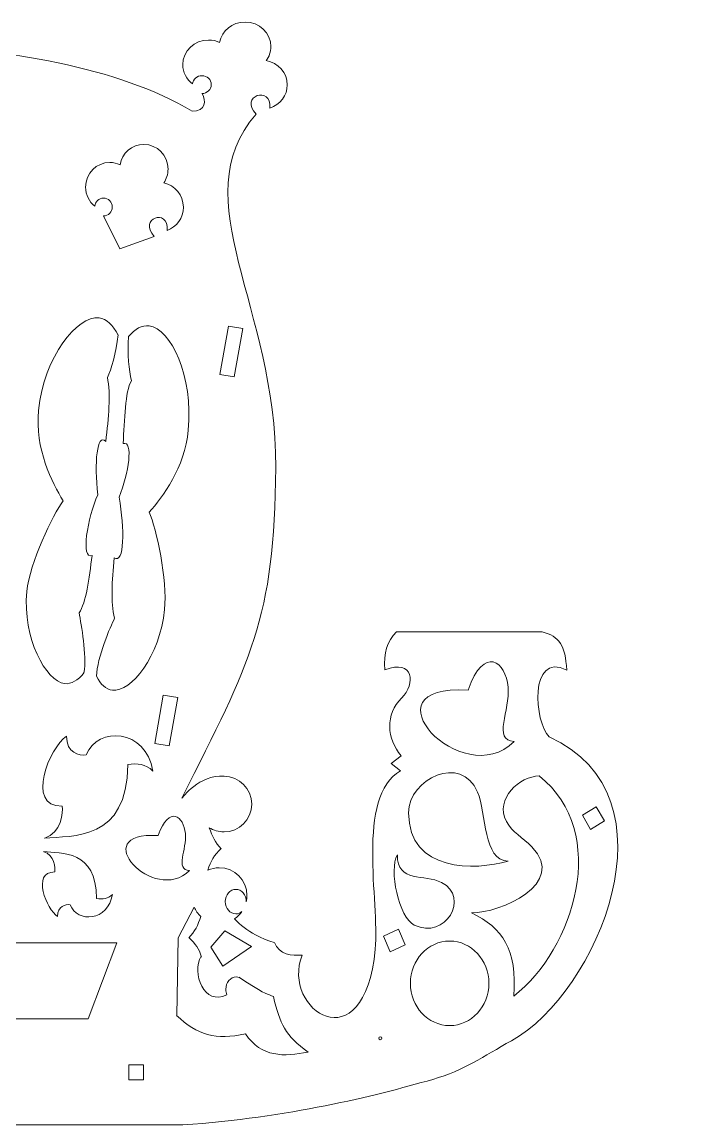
# Model space of a CAD drawing. Header units: centimetres. Extents: x 8.7 to 91.8, y -28.3 to 31.3.
# Drawn here: x 42.71 to 56.13, y 6.75 to 29.2 of the extents above; entities that cross this region are included whole.
import ezdxf

# ---------------------------------------------------------------- set-up
doc = ezdxf.new("R2010")
doc.units = ezdxf.units.CM
doc.header["$MEASUREMENT"] = 0
doc.layers.add('layer 1', color=7, linetype='Continuous')

msp = doc.modelspace()

# ---------------------------------------------------------------- linework, layer by layer
at = {"layer": 'layer 1', "color": 250, "lineweight": 9}
for points, knots in [([(46.73475, 28.78676), (46.77802, 29.02162), (46.99344, 29.20014), (47.25253, 29.20014), (47.25253, 29.20014), (47.54286, 29.20014), (47.77826, 28.97606), (47.77826, 28.69972), (47.77826, 28.69972), (47.77826, 28.59421), (47.74394, 28.49629), (47.68532, 28.41555)], [0, 0, 0, 0, 0.25, 0.25, 0.25, 0.25, 0.5, 0.5, 0.5, 0.5, 1, 1, 1, 1]), ([(46.18462, 27.94162), (46.06343, 28.03334), (45.98574, 28.17495), (45.98574, 28.33366), (45.98574, 28.33366), (45.98574, 28.60999), (46.22114, 28.83407), (46.51144, 28.83407), (46.51144, 28.83407), (46.59127, 28.83407), (46.66698, 28.81709), (46.73475, 28.78678)], [0, 0, 0, 0, 0.25, 0.25, 0.25, 0.25, 0.5, 0.5, 0.5, 0.5, 1, 1, 1, 1]), ([(47.68532, 28.41555), (47.92863, 28.37171), (48.1127, 28.1682), (48.1127, 27.92391), (48.1127, 27.92391), (48.1127, 27.70509), (47.96508, 27.51899), (47.75941, 27.45102)], [0, 0, 0, 0, 0.33333333, 0.33333333, 0.33333333, 0.33333333, 1, 1, 1, 1]), ([(46.37484, 27.74576), (46.48021, 27.74576), (46.56567, 27.82698), (46.56567, 27.92713), (46.56567, 27.92713), (46.56567, 28.02727), (46.48021, 28.10849), (46.37484, 28.10849), (46.37484, 28.10849), (46.27467, 28.10849), (46.19247, 28.03502), (46.18465, 27.94166)], [0, 0, 0, 0, 0.25, 0.25, 0.25, 0.25, 0.5, 0.5, 0.5, 0.5, 1, 1, 1, 1]), ([(47.47775, 27.32605), (45.97464, 25.5841), (47.89737, 23.40636), (47.87657, 20.13763), (47.87657, 20.13763), (47.8568, 17.03288), (47.36484, 16.19194), (45.96692, 13.40713)], [0, 0, 0, 0, 0.33333333, 0.33333333, 0.33333333, 0.33333333, 1, 1, 1, 1]), ([(44.70851, 26.29609), (44.74898, 26.53096), (44.95048, 26.70948), (45.19283, 26.70948), (45.19283, 26.70948), (45.46439, 26.70948), (45.68458, 26.48539), (45.68458, 26.20906), (45.68458, 26.20906), (45.68458, 26.10355), (45.65248, 26.00562), (45.59764, 25.92489)], [0, 0, 0, 0, 0.25, 0.25, 0.25, 0.25, 0.5, 0.5, 0.5, 0.5, 1, 1, 1, 1]), ([(44.19394, 25.45095), (44.08057, 25.54267), (44.00791, 25.68428), (44.00791, 25.84299), (44.00791, 25.84299), (44.00791, 26.11932), (44.22809, 26.34341), (44.49963, 26.34341), (44.49963, 26.34341), (44.57431, 26.34341), (44.64512, 26.32642), (44.70851, 26.29611)], [0, 0, 0, 0, 0.25, 0.25, 0.25, 0.25, 0.5, 0.5, 0.5, 0.5, 1, 1, 1, 1]), ([(45.59764, 25.92489), (45.82523, 25.88105), (45.9974, 25.67754), (45.9974, 25.43324), (45.9974, 25.43324), (45.9974, 25.21443), (45.85932, 25.02832), (45.66695, 24.96036)], [0, 0, 0, 0, 0.33333333, 0.33333333, 0.33333333, 0.33333333, 1, 1, 1, 1]), ([(44.37187, 25.2551), (44.47042, 25.2551), (44.55036, 25.33632), (44.55036, 25.43646), (44.55036, 25.43646), (44.55036, 25.53661), (44.47042, 25.61783), (44.37187, 25.61783), (44.37187, 25.61783), (44.27816, 25.61783), (44.20128, 25.54435), (44.19396, 25.451)], [0, 0, 0, 0, 0.25, 0.25, 0.25, 0.25, 0.5, 0.5, 0.5, 0.5, 1, 1, 1, 1]), ([(44.37186, 25.25509), (44.37186, 25.25509), (44.70644, 24.58388), (44.70644, 24.58388), (44.70644, 24.58388), (44.70644, 24.58388), (45.40349, 24.83538), (45.40349, 24.83538)], [0, 0, 0, 0, 0.33333333, 0.33333333, 0.33333333, 0.33333333, 1, 1, 1, 1]), ([(44.66677, 22.83123), (44.5648, 23.03324), (44.43351, 23.15877), (44.28151, 23.17757), (44.28151, 23.17757), (43.84479, 23.23159), (43.15755, 22.39386), (43.04846, 21.29509), (43.04846, 21.29509), (42.97167, 20.52168), (43.32519, 19.8199), (43.54872, 19.45893)], [0, 0, 0, 0, 0.25, 0.25, 0.25, 0.25, 0.5, 0.5, 0.5, 0.5, 1, 1, 1, 1]), ([(45.30159, 19.22597), (45.58359, 19.53058), (46.02143, 20.13172), (46.09683, 20.89113), (46.09683, 20.89113), (46.20591, 21.98991), (45.73712, 22.96295), (45.3004, 23.01697), (45.3004, 23.01697), (45.15757, 23.03463), (45.0141, 22.95589), (44.88188, 22.80347)], [0, 0, 0, 0, 0.25, 0.25, 0.25, 0.25, 0.5, 0.5, 0.5, 0.5, 1, 1, 1, 1]), ([(46.73916, 22.02923), (46.73916, 22.02923), (47.03461, 21.97714), (47.03461, 21.97714), (47.03461, 21.97714), (47.03461, 21.97714), (47.20825, 22.96195), (47.20825, 22.96195), (47.20825, 22.96195), (47.20825, 22.96195), (46.91281, 23.01404), (46.91281, 23.01404), (46.91281, 23.01404), (46.91281, 23.01404), (46.73916, 22.02923), (46.73916, 22.02923)], [0, 0, 0, 0, 0.2, 0.2, 0.2, 0.2, 0.4, 0.4, 0.4, 0.4, 0.6, 0.6, 0.6, 0.6, 1, 1, 1, 1]), ([(44.6674, 22.83633), (44.62284, 22.46916), (44.53449, 22.11854), (44.45041, 21.96875), (44.45041, 21.96875), (44.52474, 21.63087), (44.47423, 21.14106), (44.41735, 20.66596), (44.41735, 20.66596), (44.24142, 20.84865), (44.1763, 20.2264), (44.25738, 19.58163)], [0, 0, 0, 0, 0.25, 0.25, 0.25, 0.25, 0.5, 0.5, 0.5, 0.5, 1, 1, 1, 1]), ([(44.88315, 22.80231), (44.85581, 22.43282), (44.88944, 22.12053), (44.93851, 21.89882), (44.93851, 21.89882), (44.80793, 21.68302), (44.8054, 21.09766), (44.76931, 20.6204), (44.76931, 20.6204), (44.98704, 20.69337), (44.88422, 20.00833), (44.69056, 19.53108)], [0, 0, 0, 0, 0.25, 0.25, 0.25, 0.25, 0.5, 0.5, 0.5, 0.5, 1, 1, 1, 1]), ([(43.97449, 15.95572), (44.03374, 16.31835), (43.9198, 16.92824), (43.87601, 17.17723), (43.87601, 17.17723), (44.01587, 17.38673), (44.08155, 17.86744), (44.13843, 18.34254), (44.13843, 18.34254), (43.90143, 18.24762), (44.04311, 19.11389), (44.25738, 19.58163)], [0, 0, 0, 0, 0.25, 0.25, 0.25, 0.25, 0.5, 0.5, 0.5, 0.5, 1, 1, 1, 1]), ([(44.22829, 15.88735), (44.24137, 16.26869), (44.51169, 16.89554), (44.59788, 17.0664), (44.59788, 17.0664), (44.50889, 17.40047), (44.55073, 17.81725), (44.58683, 18.29451), (44.58683, 18.29451), (44.80513, 18.16315), (44.79969, 18.89074), (44.69056, 19.53108)], [0, 0, 0, 0, 0.25, 0.25, 0.25, 0.25, 0.5, 0.5, 0.5, 0.5, 1, 1, 1, 1]), ([(43.54872, 19.45893), (43.34188, 19.16739), (42.86933, 18.19644), (42.81145, 17.61344), (42.81145, 17.61344), (42.71664, 16.6585), (43.20139, 15.78399), (43.58095, 15.73704), (43.58095, 15.73704), (43.71612, 15.72032), (43.85194, 15.80295), (43.97509, 15.95941)], [0, 0, 0, 0, 0.25, 0.25, 0.25, 0.25, 0.5, 0.5, 0.5, 0.5, 1, 1, 1, 1]), ([(44.22581, 15.88596), (44.31313, 15.72054), (44.42403, 15.61806), (44.55173, 15.60227), (44.55173, 15.60227), (44.93128, 15.55532), (45.51904, 16.29167), (45.61384, 17.24662), (45.61384, 17.24662), (45.67298, 17.84224), (45.45295, 18.89237), (45.30159, 19.22597)], [0, 0, 0, 0, 0.25, 0.25, 0.25, 0.25, 0.5, 0.5, 0.5, 0.5, 1, 1, 1, 1]), ([(53.30169, 16.79101), (53.30169, 16.79101), (50.33787, 16.79101), (50.33787, 16.79101), (50.33787, 16.79101), (50.13646, 16.58517), (50.07381, 16.37315), (50.09998, 16.01365)], [0, 0, 0, 0, 0.33333333, 0.33333333, 0.33333333, 0.33333333, 1, 1, 1, 1]), ([(53.79998, 16.01321), (53.01734, 16.39024), (53.14832, 14.93721), (53.43981, 14.65486), (53.43981, 14.65486), (56.12541, 13.45649), (54.42282, 9.43116), (52.67753, 8.46903), (52.67753, 8.46903), (52.09203, 8.14628), (51.72663, 7.8697), (51.07339, 7.68214), (51.07339, 7.68214), (49.84764, 7.33024), (48.14766, 6.90965), (45.98907, 6.75474)], [0, 0, 0, 0, 0.2, 0.2, 0.2, 0.2, 0.4, 0.4, 0.4, 0.4, 0.6, 0.6, 0.6, 0.6, 1, 1, 1, 1]), ([(52.73056, 14.55628), (52.28547, 14.58814), (52.64925, 15.1897), (52.60746, 15.66219), (52.60746, 15.66219), (52.56154, 16.18122), (52.12028, 16.53596), (51.79245, 15.6045), (51.79245, 15.6045), (49.60526, 15.73502), (51.671, 13.51094), (52.73056, 14.55628)], [0, 0, 0, 0, 0.25, 0.25, 0.25, 0.25, 0.5, 0.5, 0.5, 0.5, 1, 1, 1, 1]), ([(50.09998, 16.01365), (50.69227, 16.25348), (50.73124, 15.72561), (50.43975, 15.44323), (50.43975, 15.44323), (50.10696, 15.12086), (50.13081, 14.60872), (50.43301, 14.26542)], [0, 0, 0, 0, 0.33333333, 0.33333333, 0.33333333, 0.33333333, 1, 1, 1, 1]), ([(45.41421, 14.51985), (45.41421, 14.51985), (45.70966, 14.46776), (45.70966, 14.46776), (45.70966, 14.46776), (45.70966, 14.46776), (45.8833, 15.45257), (45.8833, 15.45257), (45.8833, 15.45257), (45.8833, 15.45257), (45.58786, 15.50466), (45.58786, 15.50466), (45.58786, 15.50466), (45.58786, 15.50466), (45.41421, 14.51985), (45.41421, 14.51985)], [0, 0, 0, 0, 0.2, 0.2, 0.2, 0.2, 0.4, 0.4, 0.4, 0.4, 0.6, 0.6, 0.6, 0.6, 1, 1, 1, 1]), ([(44.02211, 14.28621), (43.86846, 14.26682), (43.62554, 14.32399), (43.61748, 14.66536), (43.61748, 14.66536), (43.27993, 14.44079), (42.76922, 13.23931), (43.52999, 13.23931), (43.52999, 13.23931), (43.55667, 13.12536), (43.51343, 12.69099), (43.17592, 12.59196)], [0, 0, 0, 0, 0.25, 0.25, 0.25, 0.25, 0.5, 0.5, 0.5, 0.5, 1, 1, 1, 1]), ([(50.43301, 14.26542), (50.43301, 14.26542), (50.22909, 14.11064), (50.22909, 14.11064), (50.22909, 14.11064), (50.22909, 14.11064), (50.41944, 13.96289), (50.41944, 13.96289), (50.41944, 13.96289), (49.49972, 13.43064), (49.99425, 11.30025), (49.9028, 10.3328), (49.9028, 10.3328), (49.67976, 7.97178), (47.97828, 9.08759), (48.41411, 10.2132), (48.41411, 10.2132), (48.19905, 10.18952), (47.95599, 10.21166), (47.85033, 10.47043)], [0, 0, 0, 0, 0.16666667, 0.16666667, 0.16666667, 0.16666667, 0.33333333, 0.33333333, 0.33333333, 0.33333333, 0.5, 0.5, 0.5, 0.5, 0.66666667, 0.66666667, 0.66666667, 0.66666667, 1, 1, 1, 1]), ([(52.60897, 12.12609), (52.09496, 12.12609), (52.16578, 13.10218), (51.98588, 13.52988), (51.98588, 13.52988), (51.65763, 14.31033), (50.58145, 13.80659), (50.58145, 13.10665), (50.58145, 13.10665), (50.58145, 11.89598), (51.9408, 11.92578), (52.60897, 12.12609)], [0, 0, 0, 0, 0.25, 0.25, 0.25, 0.25, 0.5, 0.5, 0.5, 0.5, 1, 1, 1, 1]), ([(43.16909, 12.59136), (43.7402, 12.64276), (44.86418, 12.53208), (44.86418, 14.08814), (44.86418, 14.08814), (45.06164, 14.1188), (45.23324, 14.10229), (45.37272, 13.95799)], [0, 0, 0, 0, 0.33333333, 0.33333333, 0.33333333, 0.33333333, 1, 1, 1, 1]), ([(46.82439, 13.85035), (47.13595, 13.85035), (47.38861, 13.59674), (47.38861, 13.28401), (47.38861, 13.28401), (47.38861, 12.97131), (47.13595, 12.7177), (46.82439, 12.7177), (46.82439, 12.7177), (46.71454, 12.7177), (46.61198, 12.74922), (46.52529, 12.80377)], [0, 0, 0, 0, 0.25, 0.25, 0.25, 0.25, 0.5, 0.5, 0.5, 0.5, 1, 1, 1, 1]), ([(52.72057, 9.37669), (53.95815, 10.33608), (54.68823, 12.70612), (53.24141, 13.85648), (53.24141, 13.85648), (52.84926, 13.85648), (52.32668, 13.39277), (52.57177, 12.93361), (52.57177, 12.93361), (52.69288, 12.70672), (52.90291, 12.61055), (53.0926, 12.41449), (53.0926, 12.41449), (53.82386, 11.65864), (52.43836, 11.06863), (51.86492, 11.06863), (51.86492, 11.06863), (52.48855, 10.76977), (52.80051, 10.32431), (52.72057, 9.37669)], [0, 0, 0, 0, 0.16666667, 0.16666667, 0.16666667, 0.16666667, 0.33333333, 0.33333333, 0.33333333, 0.33333333, 0.5, 0.5, 0.5, 0.5, 0.66666667, 0.66666667, 0.66666667, 0.66666667, 1, 1, 1, 1]), ([(46.12289, 11.93062), (45.82013, 11.9523), (46.06758, 12.36147), (46.03915, 12.68287), (46.03915, 12.68287), (46.00792, 13.03591), (45.70777, 13.2772), (45.48478, 12.64362), (45.48478, 12.64362), (43.99705, 12.7324), (45.40217, 11.21958), (46.12289, 11.93062)], [0, 0, 0, 0, 0.25, 0.25, 0.25, 0.25, 0.5, 0.5, 0.5, 0.5, 1, 1, 1, 1]), ([(54.28674, 12.76848), (54.28674, 12.76848), (54.56796, 12.94099), (54.56796, 12.94099), (54.56796, 12.94099), (54.56796, 12.94099), (54.40107, 13.23165), (54.40107, 13.23165), (54.40107, 13.23165), (54.40107, 13.23165), (54.11985, 13.05915), (54.11985, 13.05915), (54.11985, 13.05915), (54.11985, 13.05915), (54.28674, 12.76848), (54.28674, 12.76848)], [0, 0, 0, 0, 0.2, 0.2, 0.2, 0.2, 0.4, 0.4, 0.4, 0.4, 0.6, 0.6, 0.6, 0.6, 1, 1, 1, 1]), ([(43.14974, 12.31633), (43.51331, 12.28361), (44.22884, 12.35407), (44.22884, 11.36348), (44.22884, 11.36348), (44.35455, 11.34396), (44.46379, 11.35447), (44.55258, 11.44633)], [0, 0, 0, 0, 0.33333333, 0.33333333, 0.33333333, 0.33333333, 1, 1, 1, 1]), ([(43.69278, 11.23739), (43.59497, 11.24973), (43.44032, 11.21333), (43.43519, 10.99602), (43.43519, 10.99602), (43.22031, 11.13898), (42.89519, 11.90385), (43.37949, 11.90385), (43.37949, 11.90385), (43.39648, 11.97638), (43.36895, 12.25291), (43.15409, 12.31595)], [0, 0, 0, 0, 0.25, 0.25, 0.25, 0.25, 0.5, 0.5, 0.5, 0.5, 1, 1, 1, 1]), ([(50.35256, 12.25086), (50.35256, 11.66985), (50.90368, 11.86939), (51.25479, 11.68774), (51.25479, 11.68774), (51.83744, 11.3863), (51.33248, 10.51292), (50.69669, 10.82141), (50.69669, 10.82141), (50.38107, 10.97455), (50.17751, 11.95593), (50.35256, 12.25086)], [0, 0, 0, 0, 0.25, 0.25, 0.25, 0.25, 0.5, 0.5, 0.5, 0.5, 1, 1, 1, 1]), ([(46.49538, 11.93917), (46.5664, 11.97153), (46.64525, 11.98956), (46.72826, 11.98956), (46.72826, 11.98956), (47.03982, 11.98956), (47.29248, 11.73595), (47.29248, 11.42322), (47.29248, 11.42322), (47.29248, 11.37973), (47.28761, 11.33735), (47.27837, 11.29666)], [0, 0, 0, 0, 0.25, 0.25, 0.25, 0.25, 0.5, 0.5, 0.5, 0.5, 1, 1, 1, 1]), ([(47.27835, 11.29664), (47.27835, 11.29776), (47.27835, 11.29894), (47.27835, 11.30006), (47.27835, 11.30006), (47.27835, 11.43794), (47.18257, 11.54974), (47.06448, 11.54974), (47.06448, 11.54974), (46.94638, 11.54974), (46.85061, 11.43794), (46.85061, 11.30006), (46.85061, 11.30006), (46.85061, 11.16218), (46.94638, 11.05038), (47.06448, 11.05038), (47.06448, 11.05038), (47.11143, 11.05038), (47.15496, 11.06805), (47.19023, 11.09803)], [0, 0, 0, 0, 0.16666667, 0.16666667, 0.16666667, 0.16666667, 0.33333333, 0.33333333, 0.33333333, 0.33333333, 0.5, 0.5, 0.5, 0.5, 0.66666667, 0.66666667, 0.66666667, 0.66666667, 1, 1, 1, 1]), ([(46.21427, 11.18948), (46.21427, 11.18948), (45.89214, 10.56496), (45.89214, 10.56496), (45.89214, 10.56496), (45.89214, 10.56496), (45.86493, 8.97503), (45.86493, 8.97503)], [0, 0, 0, 0, 0.33333333, 0.33333333, 0.33333333, 0.33333333, 1, 1, 1, 1]), ([(46.84362, 10.7082), (46.84362, 10.7082), (47.38428, 10.38471), (47.38428, 10.38471), (47.38428, 10.38471), (47.38428, 10.38471), (46.80097, 9.98819), (46.80097, 9.98819), (46.80097, 9.98819), (46.80097, 9.98819), (46.55909, 10.37427), (46.55909, 10.37427), (46.55909, 10.37427), (46.55909, 10.37427), (46.84362, 10.7082), (46.84362, 10.7082)], [0, 0, 0, 0, 0.2, 0.2, 0.2, 0.2, 0.4, 0.4, 0.4, 0.4, 0.6, 0.6, 0.6, 0.6, 1, 1, 1, 1]), ([(50.06781, 10.5933), (50.06781, 10.5933), (50.20839, 10.27647), (50.20839, 10.27647), (50.20839, 10.27647), (50.20839, 10.27647), (50.51491, 10.42177), (50.51491, 10.42177), (50.51491, 10.42177), (50.51491, 10.42177), (50.37433, 10.7386), (50.37433, 10.7386), (50.37433, 10.7386), (50.37433, 10.7386), (50.06781, 10.5933), (50.06781, 10.5933)], [0, 0, 0, 0, 0.2, 0.2, 0.2, 0.2, 0.4, 0.4, 0.4, 0.4, 0.6, 0.6, 0.6, 0.6, 1, 1, 1, 1]), ([(41.7419, 8.91536), (41.7419, 8.91536), (44.06249, 8.91344), (44.06249, 8.91344), (44.06249, 8.91344), (44.06249, 8.91344), (44.64413, 10.45937), (44.64413, 10.45937), (44.64413, 10.45937), (44.64413, 10.45937), (41.77145, 10.45937), (41.77145, 10.45937)], [0, 0, 0, 0, 0.25, 0.25, 0.25, 0.25, 0.5, 0.5, 0.5, 0.5, 1, 1, 1, 1]), ([(51.41755, 10.49742), (51.85932, 10.49742), (52.21744, 10.11237), (52.21744, 9.6374), (52.21744, 9.6374), (52.21744, 9.16243), (51.85932, 8.77738), (51.41755, 8.77738), (51.41755, 8.77738), (50.97579, 8.77738), (50.61766, 9.16243), (50.61766, 9.6374), (50.61766, 9.6374), (50.61766, 10.11237), (50.97579, 10.49742), (51.41755, 10.49742)], [0, 0, 0, 0, 0.2, 0.2, 0.2, 0.2, 0.4, 0.4, 0.4, 0.4, 0.6, 0.6, 0.6, 0.6, 1, 1, 1, 1]), ([(47.13015, 9.75798), (47.11252, 9.76348), (47.09403, 9.76641), (47.07495, 9.76641), (47.07495, 9.76641), (46.95685, 9.76641), (46.86108, 9.65461), (46.86108, 9.51674), (46.86108, 9.51674), (46.86108, 9.47571), (46.86957, 9.43697), (46.8846, 9.40278)], [0, 0, 0, 0, 0.25, 0.25, 0.25, 0.25, 0.5, 0.5, 0.5, 0.5, 1, 1, 1, 1]), ([(48.53646, 8.23634), (48.07209, 8.57567), (47.96317, 8.81225), (47.8295, 9.36899), (47.8295, 9.36899), (47.72103, 9.41811), (47.67053, 9.40745), (47.29974, 9.64826)], [0, 0, 0, 0, 0.33333333, 0.33333333, 0.33333333, 0.33333333, 1, 1, 1, 1]), ([(48.53646, 8.23634), (48.04997, 8.14215), (47.57787, 8.12375), (47.26527, 8.6092), (47.26527, 8.6092), (46.65589, 8.47216), (46.27876, 8.58359), (45.85899, 8.98339)], [0, 0, 0, 0, 0.33333333, 0.33333333, 0.33333333, 0.33333333, 1, 1, 1, 1]), ([(50.00615, 8.55124), (50.02278, 8.55124), (50.03625, 8.53731), (50.03625, 8.52012), (50.03625, 8.52012), (50.03625, 8.50294), (50.02278, 8.489), (50.00615, 8.489), (50.00615, 8.489), (49.98952, 8.489), (49.97604, 8.50294), (49.97604, 8.52012), (49.97604, 8.52012), (49.97604, 8.53731), (49.98952, 8.55124), (50.00615, 8.55124)], [0, 0, 0, 0, 0.2, 0.2, 0.2, 0.2, 0.4, 0.4, 0.4, 0.4, 0.6, 0.6, 0.6, 0.6, 1, 1, 1, 1]), ([(44.88876, 7.97495), (44.88876, 7.97495), (45.18876, 7.97495), (45.18876, 7.97495), (45.18876, 7.97495), (45.18876, 7.97495), (45.18876, 7.67494), (45.18876, 7.67494), (45.18876, 7.67494), (45.18876, 7.67494), (44.88876, 7.67494), (44.88876, 7.67494), (44.88876, 7.67494), (44.88876, 7.67494), (44.88876, 7.97495), (44.88876, 7.97495)], [0, 0, 0, 0, 0.2, 0.2, 0.2, 0.2, 0.4, 0.4, 0.4, 0.4, 0.6, 0.6, 0.6, 0.6, 1, 1, 1, 1])]:
    msp.add_open_spline(points, degree=3, knots=knots, dxfattribs=at)
for points in [[(40.26888, 28.74856), (42.3706, 28.6488), (44.67847, 28.2924), (46.17334, 27.38422)], [(47.75941, 27.45105), (47.79378, 27.91679), (47.12405, 27.69784), (47.47775, 27.32605)], [(46.38262, 27.7459), (46.46074, 27.59842), (46.45815, 27.3842), (46.17333, 27.3842)], [(45.66695, 24.96038), (45.69909, 25.42613), (45.07265, 25.20717), (45.40349, 24.83539)], [(53.29786, 16.79101), (53.65285, 16.69807), (53.77334, 16.51325), (53.79998, 16.01321)], [(44.02211, 14.28621), (44.24718, 14.87974), (45.24315, 14.81711), (45.37272, 13.95799)], [(46.82439, 13.85035), (46.32295, 13.89031), (45.97352, 13.40713), (45.96692, 13.40713)], [(46.52526, 12.80377), (46.5869, 12.62254), (46.64596, 12.50519), (46.77001, 12.37648)], [(46.76601, 12.38066), (46.62789, 12.24427), (46.54637, 12.12243), (46.4954, 11.9392)], [(43.69278, 11.23739), (43.83606, 10.85954), (44.4701, 10.89941), (44.55258, 11.44633)], [(46.35466, 10.99889), (46.29302, 10.81766), (46.232, 10.69012), (46.10795, 10.56141)], [(46.35468, 10.99889), (46.29548, 11.05146), (46.24734, 11.11634), (46.21427, 11.18948)], [(47.19028, 11.09801), (47.14999, 11.04051), (47.09925, 10.99083), (47.04097, 10.9518)], [(47.04097, 10.95183), (47.26163, 10.68617), (47.67414, 10.5087), (47.86009, 10.46295)], [(46.11194, 10.56559), (46.25006, 10.42921), (46.31491, 10.35257), (46.36589, 10.16934)], [(46.36019, 10.18918), (46.15225, 9.84811), (46.42816, 9.16464), (46.87898, 9.40489)], [(47.12578, 9.76067), (47.12578, 9.76067), (47.30282, 9.64625), (47.30282, 9.64625)], [(42.12616, 6.75622), (42.12616, 6.75622), (45.98927, 6.75475), (45.98927, 6.75475)]]:
    msp.add_open_spline(points, degree=3, dxfattribs=at)

doc.saveas('drawing.dxf')
